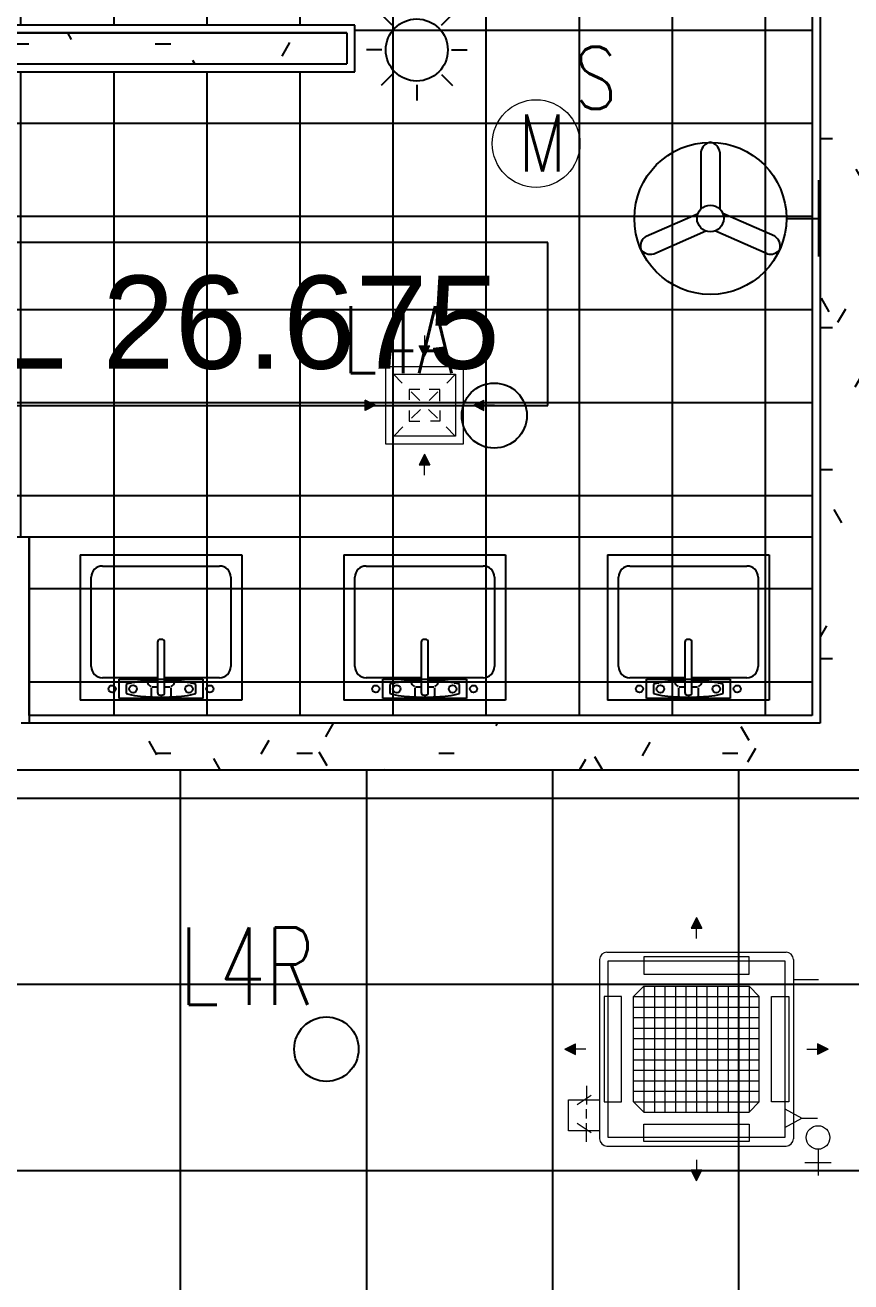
# Model space of a CAD drawing. Header units: millimetres. Extents: x -92759 to 184353, y -15225 to 86714.
# Drawn here: x 59539 to 62201, y 70791 to 74841 of the extents above; entities that cross this region are included whole.
import ezdxf

# ---------------------------------------------------------------- set-up
doc = ezdxf.new("R2010")
doc.units = ezdxf.units.MM
doc.linetypes.add('Aligning Line', pattern=[3.2004, 1.6002, -1.6002])
for name, color, linetype in [('0-1', 9, 'Continuous'), ('0-L4A', 1, 'Continuous'), ('A-_ANOT----_D', 8, 'Continuous'), ('A-_DETA----_E-2', 9, 'Continuous'), ('A-_FLORPATT_H-1', 9, 'Continuous'), ('A-_WALL----_E', 8, 'Continuous'), ('A-_WALL----_H-1', 9, 'Continuous'), ('A-_WALLPRTN_E', 8, 'Continuous'), ('A-PATT-CONC', 8, 'Continuous'), ('E-_LIGT----_E-', 3, 'Continuous'), ('E-legend', 1, 'Continuous'), ('E-LIGHT----E', 1, 'Continuous'), ('M-ACMV_FCU', 5, 'Continuous'), ('PDF_M-_ACON----_E-N', 7, 'Continuous')]:
    doc.layers.add(name, color=color, linetype=linetype)
for name, color, linetype, lineweight in [('A--', 134, '500-1-RP', 25), ('HFI 9MM FPB', 94, 'Continuous', 5), ('M-ACMV_CDP', 190, 'DRAIN_PIPE', 25), ('M-ACMV_FCU-1', 86, 'Continuous', 9), ('M-ACMV_FCU-2', 86, 'Continuous', 9), ('M-ACMV_PWR', 1, 'REFRIGERANT', 25), ('M-ACMV_REF_PIPE', 134, '500-1-RP', 25), ('M-ACMV_VCD', 7, 'Continuous', 25)]:
    doc.layers.add(name, color=color, linetype=linetype, lineweight=lineweight)
doc.layers.add('A-_DETA----_ED-2', color=1, linetype='Continuous', true_color=0xff0000)
doc.layers.add('E-_FIREALAM_E-1', color=1, linetype='Continuous', true_color=0xff0000)
doc.layers.add('M-ACMV_EAG', color=7, linetype='Continuous', lineweight=25, true_color=0x999900)
doc.styles.add('Arial_2', font='arial.ttf', dxfattribs={"height": 300})
doc.styles.add('Simplex', font='simplex_.ttf', dxfattribs={"width": 0.7, "height": 450})
doc.styles.get("Standard").update_dxf_attribs({"font": 'arial.ttf'})
doc.styles.add('T3', font='simplex.shx', dxfattribs={"width": 0.7, "height": 300})
doc.linetypes.add('500-1-RP', pattern='A,0.75,-0.5,0.75,-0.5,0.75,-0.5,0.75,-1.7,["RP",Standard,S=1,R=0,X=-1,Y=-0.5],-1.7', length=7.9)
doc.linetypes.add('DRAIN_PIPE', pattern='A,0.5,-0.2,["D",Standard,S=0.1,R=0,X=-0.1,Y=-0.05],-0.25', length=0.95)
doc.linetypes.add('REFRIGERANT', pattern='A,15,-5.08,["R",Standard,S=2.54,R=0,X=-2.54,Y=-1.27],-5.08', length=25.16)
pattern_1 = [(0, (-11670.95, 40338.29), (609.6, 152.4), [50.292, -406.908, 50.292, -406.908, -2438.4]), (0, (-11670.95, 40338.29), (609.6, 152.4), [-914.4, 50.292, -864.108, 50.292, -406.908, -1066.8]), (0, (-11670.95, 40338.29), (609.6, 152.4), [-2286, 50.292, -254.508, 50.292, -711.708]), (120, (-11442.35, 40414.49), (-436.7823, 451.7291), [50.292, -406.908, 50.292, -406.908, -2438.4]), (120, (-11442.35, 40414.49), (-436.7823, 451.7291), [-914.4, 50.292, -864.108, 50.292, -406.908, -1066.8]), (120, (-11442.35, 40414.49), (-436.7823, 451.7291), [-2286, 50.292, -254.508, 50.292, -711.708]), (240, (-11366.15, 40719.29), (-172.8177, -604.1291), [50.292, -406.908, 50.292, -406.908, -2438.4]), (240, (-11366.15, 40719.29), (-172.8177, -604.1291), [-914.4, 50.292, -864.108, 50.292, -406.908, -1066.8]), (240, (-11366.15, 40719.29), (-172.8177, -604.1291), [-2286, 50.292, -254.508, 50.292, -711.708])]

# ---------------------------------------------------------------- blocks, each defined once
blk = doc.blocks.new('IDA - Strobe Light - IDA - Strobe Light-8836900-BLK8_RHH_2ND STOREY PLAN')
at = {"layer": 'A-_DETA----_ED-2'}
for p, q in [((0, -87.5), (0, -37.5)), ((-79.5, -120.5), (-114.9, -85.1)), ((79.5, -120.5), (114.9, -85.1)), ((-112.5, -200), (-162.5, -200)), ((112.5, -200), (162.5, -200)), ((-79.5, -279.5), (-114.9, -314.9)), ((79.5, -279.5), (114.9, -314.9)), ((0, -312.5), (0, -362.5))]:
    blk.add_line(p, q, dxfattribs=at)
blk.add_circle((0, -200), 100, dxfattribs=at)
blk = doc.blocks.new('Spot Elevations - 16L x 3_5H - SFL-7417601-BLK8_RHH_2ND STOREY PLAN')
at = {"layer": 'A-_ANOT----_D'}
for p, q in [((16, 3.5), (0, 3.5)), ((0, 3.5), (0, 0)), ((16, 0), (16, 3.5)), ((0, 0), (16, 0))]:
    blk.add_line(p, q, dxfattribs=at)
blk = doc.blocks.new('A$C3019c3af')
at = {"layer": 'A-_FLORPATT_H-1'}
h = blk.add_hatch(dxfattribs=at)
h.set_pattern_fill('FP_24', color=256, style=0, pattern_type=2)
h.set_pattern_definition([(270, (-23275, 43325), (300, 2e-14), []), (0, (-23275, 43325), (0, 300), [])])
h.paths.add_polyline_path([(-23104.2, 39875), (-20625, 39875), (-20626.1, 42925), (-21200, 42925), (-21200, 43050), (-20600, 43050), (-20601.2, 43075), (-20625, 43075), (-20625, 46375), (-24775, 46375), (-24773.6, 45100), (-23000, 45100), (-23000, 44950), (-24775, 44949.4), (-24773.6, 44050), (-23000, 44050), (-23000, 43900), (-24775, 43899.4), (-24773.6, 42100), (-22100, 42100), (-22100, 41950), (-24775, 41950), (-24773.6, 39875), (-24668, 39875), (-24668, 40911), (-24623, 40911), (-24623, 39875), (-23300, 39875), (-23300, 40450), (-23150, 40450), (-23150, 39875)])
at = {"layer": 'A-_WALL----_H-1'}
h = blk.add_hatch(dxfattribs=at)
h.set_pattern_fill('FP_8', color=256, style=0, pattern_type=2)
h.set_pattern_definition(pattern_1)
h.paths.add_polyline_path([(-20600, 39850), (-20450, 39850), (-20450, 46400), (-20600, 46400), (-20600, 39875)])
h = blk.add_hatch(dxfattribs=at)
h.set_pattern_fill('FP_8', color=256, style=0, pattern_type=2)
h.set_pattern_definition(pattern_1)
h.paths.add_polyline_path([(-24773.6, 41975), (-22125, 41975), (-22125, 42075), (-24800, 42075), (-24800, 41975)])
h = blk.add_hatch(dxfattribs=at)
h.set_pattern_fill('FP_8', color=256, style=0, pattern_type=2)
h.set_pattern_definition(pattern_1)
h.paths.add_polyline_path([(-24800, 39700), (-24700, 39700), (-24700, 39787.5), (-24725, 39787.5), (-24725, 39850), (-24800, 39850)])
h.paths.add_polyline_path([(-23188.5, 39700), (-20450, 39700), (-20450, 39850), (-23575, 39850), (-23575, 39787.5), (-23600, 39787.5), (-23600, 39700)])
at = {"layer": 'A-_DETA----_E-2'}
for p, q in [((-20625, 40450), (-23150, 40450)), ((-23150, 40450), (-23150, 39875)), ((-22985.5, 40393), (-22463.5, 40393)), ((-22985.5, 40393), (-22985.5, 39925)), ((-22463.5, 40393), (-22463.5, 39925)), ((-22135.5, 40393), (-21613.5, 40393)), ((-22135.5, 40393), (-22135.5, 39925)), ((-21613.5, 40393), (-21613.5, 39925)), ((-21285.5, 40393), (-20763.5, 40393)), ((-21285.5, 40393), (-21285.5, 39925)), ((-20763.5, 40393), (-20763.5, 39925)), ((-22913.5, 40357), (-22535.5, 40357)), ((-22063.5, 40357), (-21685.5, 40357)), ((-21213.5, 40357), (-20835.5, 40357)), ((-22949.5, 40033), (-22949.5, 40321)), ((-22499.5, 40321), (-22499.5, 40033)), ((-22099.5, 40033), (-22099.5, 40321)), ((-21649.5, 40321), (-21649.5, 40033)), ((-21249.5, 40033), (-21249.5, 40321)), ((-20799.5, 40321), (-20799.5, 40033)), ((-22735.5, 40111.6), (-22735.5, 39949.6)), ((-22722, 40120.6), (-22726.5, 40120.6)), ((-22713, 39949.6), (-22713, 40111.6)), ((-21885.5, 40111.6), (-21885.5, 39949.6)), ((-21872, 40120.6), (-21876.5, 40120.6)), ((-21863, 39949.6), (-21863, 40111.6)), ((-21035.5, 40111.6), (-21035.5, 39949.6)), ((-21022, 40120.6), (-21026.5, 40120.6)), ((-21013, 39949.6), (-21013, 40111.6)), ((-22735.5, 39997), (-22913.5, 39997)), ((-22859.5, 39929.5), (-22859.5, 39992.5)), ((-22859.5, 39992.5), (-22589.5, 39992.5)), ((-22837, 39975.5), (-22837, 39946.5)), ((-22535.5, 39997), (-22713, 39997)), ((-22612, 39946.5), (-22612, 39975.5)), ((-22589.5, 39992.5), (-22589.5, 39929.5)), ((-21885.5, 39997), (-22063.5, 39997)), ((-22009.5, 39929.5), (-22009.5, 39992.5)), ((-22009.5, 39992.5), (-21739.5, 39992.5)), ((-21987, 39975.5), (-21987, 39946.5)), ((-21685.5, 39997), (-21863, 39997)), ((-21762, 39946.5), (-21762, 39975.5)), ((-21739.5, 39992.5), (-21739.5, 39929.5)), ((-21035.5, 39997), (-21213.5, 39997)), ((-21159.5, 39929.5), (-21159.5, 39992.5)), ((-21159.5, 39992.5), (-20889.5, 39992.5)), ((-21137, 39975.5), (-21137, 39946.5)), ((-20835.5, 39997), (-21013, 39997)), ((-20912, 39946.5), (-20912, 39975.5)), ((-20889.5, 39992.5), (-20889.5, 39929.5)), ((-22755.8, 39964.7), (-22755.8, 39938.8)), ((-22753.8, 39967.1), (-22735.5, 39967.1)), ((-22726.5, 39940.6), (-22722, 39940.6)), ((-22712.6, 39967.1), (-22695.3, 39967.1)), ((-22693.3, 39964.7), (-22693.3, 39938.8)), ((-21905.8, 39964.7), (-21905.8, 39938.8)), ((-21903.8, 39967.1), (-21885.5, 39967.1)), ((-21876.5, 39940.6), (-21872, 39940.6)), ((-21862.6, 39967.1), (-21845.3, 39967.1)), ((-21843.3, 39964.7), (-21843.3, 39938.8)), ((-21055.8, 39964.7), (-21055.8, 39938.8)), ((-21053.8, 39967.1), (-21035.5, 39967.1)), ((-21026.5, 39940.6), (-21022, 39940.6)), ((-21012.6, 39967.1), (-20995.3, 39967.1)), ((-20993.3, 39964.7), (-20993.3, 39938.8)), ((-22463.5, 39925), (-22985.5, 39925)), ((-22589.5, 39929.5), (-22859.5, 39929.5)), ((-21613.5, 39925), (-22135.5, 39925)), ((-21739.5, 39929.5), (-22009.5, 39929.5)), ((-20763.5, 39925), (-21285.5, 39925)), ((-20889.5, 39929.5), (-21159.5, 39929.5))]:
    blk.add_line(p, q, dxfattribs=at)
for centre, radius in [((-22882, 39961), 11.4), ((-22814.5, 39961), 12.3), ((-22634.5, 39961), 12.3), ((-22567, 39961), 11.4), ((-22032, 39961), 11.4), ((-21964.5, 39961), 12.3), ((-21784.5, 39961), 12.3), ((-21717, 39961), 11.4), ((-21182, 39961), 11.4), ((-21114.5, 39961), 12.3), ((-20934.5, 39961), 12.3), ((-20867, 39961), 11.4)]:
    blk.add_circle(centre, radius, dxfattribs=at)
for centre, radius, start, end in [((-22913.5, 40321), 36, 90, 180), ((-22535.5, 40321), 36, 0, 90), ((-22063.5, 40321), 36, 90, 180), ((-21685.5, 40321), 36, 0, 90), ((-21213.5, 40321), 36, 90, 180), ((-20835.5, 40321), 36, 0, 90), ((-22726.5, 40111.6), 9, 90, 180), ((-22722, 40111.6), 9, 0, 90), ((-21876.5, 40111.6), 9, 90, 180), ((-21872, 40111.6), 9, 0, 90), ((-21026.5, 40111.6), 9, 90, 180), ((-21022, 40111.6), 9, 0, 90), ((-22913.5, 40033), 36, 180, 270), ((-22535.5, 40033), 36, 270, 0), ((-22063.5, 40033), 36, 180, 270), ((-21685.5, 40033), 36, 270, 0), ((-21213.5, 40033), 36, 180, 270), ((-20835.5, 40033), 36, 270, 0), ((-22791.4, 39835.3), 147.4, 101.1975, 108.0457), ((-22751.3, 39633.1), 353.6, 94.6876, 101.1975), ((-22724.5, 39306.2), 681.5, 90.9213, 94.6876), ((-22744.6, 39991.2), 25.7, 198.0147, 241.5587), ((-22724.5, 39306.2), 681.5, 85.3124, 89.0296), ((-22704.5, 39991.2), 25.7, 298.4413, 341.9853), ((-22697.7, 39633.1), 353.6, 78.8025, 85.3124), ((-22657.7, 39835.3), 147.4, 71.9543, 78.8025), ((-21941.4, 39835.3), 147.4, 101.1975, 108.0457), ((-21901.3, 39633.1), 353.6, 94.6876, 101.1975), ((-21874.5, 39306.2), 681.5, 90.9213, 94.6876), ((-21894.6, 39991.2), 25.7, 198.0147, 241.5587), ((-21874.5, 39306.2), 681.5, 85.3124, 89.0296), ((-21854.5, 39991.2), 25.7, 298.4413, 341.9853), ((-21847.7, 39633.1), 353.6, 78.8025, 85.3124), ((-21807.7, 39835.3), 147.4, 71.9543, 78.8025), ((-21091.4, 39835.3), 147.4, 101.1975, 108.0457), ((-21051.3, 39633.1), 353.6, 94.6876, 101.1975), ((-21024.5, 39306.2), 681.5, 90.9213, 94.6876), ((-21044.6, 39991.2), 25.7, 198.0147, 241.5587), ((-21024.5, 39306.2), 681.5, 85.3124, 89.0296), ((-21004.5, 39991.2), 25.7, 298.4413, 341.9853), ((-20997.7, 39633.1), 353.6, 78.8025, 85.3124), ((-20957.7, 39835.3), 147.4, 71.9543, 78.8025), ((-22791.4, 40086.7), 147.4, 251.9543, 258.8025), ((-22751.3, 40288.9), 353.6, 258.8025, 265.3124), ((-22724.5, 40615.8), 681.5, 265.3124, 270), ((-22726.5, 39949.6), 9, 180, 270), ((-22724.5, 40615.8), 681.5, 270, 274.6876), ((-22722, 39949.6), 9, 270, 0), ((-22697.7, 40288.9), 353.6, 274.6876, 281.1975), ((-22657.7, 40086.7), 147.4, 281.1975, 288.0457), ((-21941.4, 40086.7), 147.4, 251.9543, 258.8025), ((-21901.3, 40288.9), 353.6, 258.8025, 265.3124), ((-21874.5, 40615.8), 681.5, 265.3124, 270), ((-21876.5, 39949.6), 9, 180, 270), ((-21874.5, 40615.8), 681.5, 270, 274.6876), ((-21872, 39949.6), 9, 270, 0), ((-21847.7, 40288.9), 353.6, 274.6876, 281.1975), ((-21807.7, 40086.7), 147.4, 281.1975, 288.0457), ((-21091.4, 40086.7), 147.4, 251.9543, 258.8025), ((-21051.3, 40288.9), 353.6, 258.8025, 265.3124), ((-21024.5, 40615.8), 681.5, 265.3124, 270), ((-21026.5, 39949.6), 9, 180, 270), ((-21024.5, 40615.8), 681.5, 270, 274.6876), ((-21022, 39949.6), 9, 270, 0), ((-20997.7, 40288.9), 353.6, 274.6876, 281.1975), ((-20957.7, 40086.7), 147.4, 281.1975, 288.0457)]:
    blk.add_arc(centre, radius, start, end, dxfattribs=at)
at = {"layer": 'A-_WALL----_E'}
for p, q in [((-20600, 42950), (-20600, 39850)), ((-22125, 42075), (-24775, 42075)), ((-24775, 42075), (-22125, 42075)), ((-22125, 42075), (-22125, 41975)), ((-24800, 41975), (-22125, 41975)), ((-23150, 39875), (-23150, 39850)), ((-20600, 39850), (-23175, 39850))]:
    blk.add_line(p, q, dxfattribs=at)
at = {"layer": 'A-_WALLPRTN_E'}
for p, q in [((-20625, 42925), (-20625, 39875)), ((-22100, 42100), (-24775, 42100)), ((-22100, 41950), (-22100, 42100)), ((-24800, 41950), (-22100, 41950)), ((-23150, 40450), (-23300, 40450)), ((-23150, 39875), (-23150, 40450)), ((-20625, 39875), (-23150, 39875)), ((-23600, 39700), (-18200, 39700))]:
    blk.add_line(p, q, dxfattribs=at)
at = {"layer": 'A-_ANOT----_D', "xscale": 149.9999999999999, "yscale": 149.9999999999999, "zscale": 149.9999999999999}
blk.add_blockref('Spot Elevations - 16L x 3_5H - SFL-7417601-BLK8_RHH_2ND STOREY PLAN', (-23877, 40874.2), dxfattribs=at)
at = {"layer": 'E-_FIREALAM_E-1', "rotation": 90.0000000000023}
blk.add_blockref('IDA - Strobe Light - IDA - Strobe Light-8836900-BLK8_RHH_2ND STOREY PLAN', (-22100, 42020), dxfattribs=at)
at = {"layer": 'A-_ANOT----_D', "insert": (-23775.1, 41292.8), "char_height": 300, "width": 2563.601, "attachment_point": 1, "line_spacing_factor": 0.941778, "style": 'Arial_2'}
blk.add_mtext('FFL 26.675', dxfattribs=at)
blk = doc.blocks.new('RCP_B8L2')
at = {"layer": 'A-PATT-CONC'}
h = blk.add_hatch(dxfattribs=at)
h.set_pattern_fill('ANSI37', color=256, scale=189, angle=45)
h.set_pattern_definition([(90, (-397818.07, -146677.3), (-600.075, 0), []), (180, (-397818.07, -146677.3), (-6e-14, -600.075), [])])
h.paths.add_polyline_path([(-379218.1, -147877.3), (-379218.1, -146077.3), (-378018.1, -146077.3), (-378018.1, -147877.3), (-369818.1, -147877.3), (-369818.1, -149677.3), (-397818.1, -149677.3), (-397818.1, -147877.3), (-397818.1, -146677.3), (-396618.1, -146677.3), (-395418.1, -146677.3), (-395418.1, -147877.3)])
at = {"layer": 'HFI 9MM FPB'}
h = blk.add_hatch(dxfattribs=at)
h.set_pattern_fill('ANSI33', color=256, scale=50)
h.set_pattern_definition([(45, (-381589.02, -647239), (-224.5064, 224.5064), []), (45, (-381364.5, -647239), (-224.5064, 224.5064), [158.75, -79.375])])
h.paths.add_polyline_path([(-397818.1, -145727.3), (-400118.1, -145727.3), (-400118.1, -175677.3), (-397818.1, -175677.3), (-397818.1, -149677.3), (-369818.1, -149677.3), (-369818.1, -175677.3), (-400118.1, -175677.3), (-400118.1, -180477.3), (-377418.1, -180477.3), (-377418.1, -194177.3), (-377868.1, -194177.3), (-377868.1, -197377.3), (-373818.1, -197377.3), (-373818.1, -196977.3), (-373218.1, -196977.3), (-373218.1, -197377.3), (-372328.1, -197377.3), (-372328.1, -187777.3), (-373518.1, -187777.3), (-373518.1, -183977.3), (-369718.1, -183977.3), (-369718.1, -184377.3), (-367302.1, -184377.3), (-367302.1, -183227.3), (-367418.1, -183227.3), (-367418.1, -174577.3), (-365018.1, -174577.3), (-365018.1, -174045.3), (-364918.1, -174045.3), (-364918.1, -173009.3), (-365018.1, -173009.3), (-365018.1, -172877.3), (-367418.1, -172877.3), (-367418.1, -161227.3), (-365818.1, -161227.3), (-365818.1, -161927.3), (-362518.1, -161927.3), (-362518.1, -160193), (-362518.1, -159277.3), (-362718.1, -159277.3), (-362718.1, -157677.3), (-364168.1, -157677.3), (-364168.1, -158127.3), (-364455.6, -158127.3), (-365318.1, -158127.3), (-365318.1, -158827.3), (-366818.1, -158827.3), (-366818.1, -159277.3), (-367418.1, -159277.3), (-367418.1, -145307.3), (-369018.1, -145307.3), (-369018.1, -145557.3), (-369818.1, -145557.3), (-369818.1, -147877.3), (-377418.1, -147877.3), (-377418.1, -145557.7), (-379668.1, -145557.7), (-379668.1, -147877.3), (-394868.1, -147877.3), (-394868.1, -146527.3), (-397818.1, -146527.3)])
h.paths.add_polyline_path([(-399868.1, -146002.3), (-398068.1, -146002.3), (-398068.1, -175402.3), (-399868.1, -175402.3)], flags=16)
h.paths.add_polyline_path([(-379218.1, -147877.3), (-379218.1, -146077.3), (-378018.1, -146077.3), (-378018.1, -147877.3), (-369818.1, -147877.3), (-369818.1, -149677.3), (-397818.1, -149677.3), (-397818.1, -147877.3), (-397818.1, -146677.3), (-396618.1, -146677.3), (-395418.1, -146677.3), (-395418.1, -147877.3)], flags=16)
h.paths.add_polyline_path([(-369518.1, -175677.3), (-367718.1, -175677.3), (-367718.1, -145677.3), (-369518.1, -145677.3)], flags=16)
h.paths.add_polyline_path([(-366468.1, -159177.3), (-366468.1, -160977.3), (-365268.1, -160977.3), (-365268.1, -161577.3), (-362868.1, -161577.3), (-362868.1, -159177.3)], flags=16)
h.paths.add_polyline_path([(-376718.1, -196977.3), (-373718.1, -196977.3), (-373718.1, -187977.3), (-373718.1, -187977.3), (-373718.1, -183777.3), (-367718.1, -183777.3), (-367718.1, -175977.3), (-399518.1, -175977.3), (-399518.1, -180177.3), (-376718.1, -180177.3)], flags=16)
blk.add_lwpolyline([(-379668.1, -147877.3), (-394868.1, -147877.3), (-394868.1, -146527.3), (-397818.1, -146527.3), (-397818.1, -145727.3), (-400118.1, -145727.3), (-400118.1, -175677.3), (-397818.1, -175677.3), (-397818.1, -149677.3), (-369818.1, -149677.3)], dxfattribs=at)
blk.add_lwpolyline([(-379218.1, -147877.3), (-379218.1, -146077.3), (-378018.1, -146077.3), (-378018.1, -147877.3), (-369818.1, -147877.3), (-369818.1, -149677.3), (-397818.1, -149677.3), (-397818.1, -147877.3), (-397818.1, -146677.3), (-396618.1, -146677.3), (-395418.1, -146677.3), (-395418.1, -147877.3)], close=True, dxfattribs=at)
blk = doc.blocks.new('wall fan - 400mm')
at = {"layer": 'E-legend', "lineweight": 25}
for p, q in [((-440433.1, 372260.2), (-440359.3, 372092.5)), ((-440489.5, 372235.3), (-440415.7, 372067.6)), ((-440162.4, 372083.6), (-440345.6, 372083.6)), ((-440489.5, 371870.1), (-440415.7, 372037.9)), ((-440433.1, 371845.3), (-440359.3, 372013)), ((-440162.4, 372021.9), (-440345.6, 372021.9)), ((-440375.5, 371807.6), (-440375.5, 371702.6)), ((-440498.3, 371702.6), (-440252.6, 371702.6))]:
    blk.add_line(p, q, dxfattribs=at)
for radius in [245.1, 42.9]:
    blk.add_circle((-440375.5, 372052.7), radius, dxfattribs=at)
for centre, start, end in [((-440453.5, 372245.8), 123.5639, 196.2142), ((-440465.2, 372240.7), 31.3114, 103.9618), ((-440369.1, 372089.7), 187.5486, 190.5247), ((-440338.5, 372046.4), 97.5486, 100.5247), ((-440381.9, 372089.7), 349.4753, 352.4514), ((-440167.3, 372046.4), 9.8011, 82.4514), ((-440167.3, 372059.1), 277.5486, 350.1989), ((-440369.1, 372015.7), 169.4753, 172.4514), ((-440338.5, 372059.1), 259.4753, 262.4514), ((-440381.9, 372015.7), 7.5486, 10.5247), ((-440453.5, 371859.7), 163.7858, 236.4361), ((-440465.2, 371864.8), 256.0382, 328.6886)]:
    blk.add_arc(centre, 37.5, start, end, dxfattribs=at)
blk = doc.blocks.new('L4A')
at = {"layer": 'E-legend', "lineweight": 25}
blk.add_circle((-125762, -60174.4), 104.9, dxfattribs=at)
at = {"layer": 'E-legend', "lineweight": 25, "style": 'Simplex', "width": 0.7}
blk.add_text('L4A', height=215.69, dxfattribs=at).set_placement((-126249.9, -60037.3))
blk = doc.blocks.new('MOTION SENSOR S')
at = {"layer": 'E-LIGHT----E', "lineweight": 13}
blk.add_circle((0, 0), 141.3, dxfattribs=at)
at = {"layer": 'E-LIGHT----E', "lineweight": 13, "style": 'T3', "width": 0.8}
for s, height, p in [('S', 200, (123.5, 111.6)), ('M', 184.5, (-55.8, -90.3))]:
    blk.add_text(s, height=height, dxfattribs=at).set_placement(p)
blk = doc.blocks.new('A$C020d881d')
at = {"layer": 'E-legend', "lineweight": 25}
blk.add_circle((818.7, 172), 103.8, dxfattribs=at)
at = {"layer": 'E-legend', "lineweight": 25, "style": 'Simplex', "width": 0.7}
blk.add_text('L4R', height=250, dxfattribs=at).set_placement((345.2, 314.3))
blk = doc.blocks.new('EL_B8_L2_R4')
at = {"color": 0, "linetype": 'ByBlock', "lineweight": 0, "rotation": 90}
blk.add_blockref('wall fan - 400mm', (343499.2, 435252.7), dxfattribs=at)
at = {"layer": '0-L4A'}
blk.add_blockref('L4A', (96512, 54416.1), dxfattribs=at)
at = {"layer": 'E-_LIGT----_E-', "ltscale": 0.5}
blk.add_blockref('A$C020d881d', (-30610, -7972), dxfattribs=at)
at = {"layer": 'E-LIGHT----E', "color": 2}
blk.add_blockref('MOTION SENSOR S', (-29115.3, -4881.7), dxfattribs=at)
blk = doc.blocks.new('A$C7208cd76')
at = {"layer": 'M-ACMV_FCU', "lineweight": 5}
h = blk.add_hatch(color=256, dxfattribs=at)
h.dxf.hatch_style = 1
h.paths.add_polyline_path([(0, 424.1), (-17, 390.2), (17, 390.2)])
h = blk.add_hatch(color=256, dxfattribs=at)
h.dxf.hatch_style = 1
h.paths.add_polyline_path([(-424.1, 0), (-390.2, -17), (-390.2, 17)])
h = blk.add_hatch(color=256, dxfattribs=at)
h.dxf.hatch_style = 1
h.paths.add_polyline_path([(424.1, 0), (390.2, 17), (390.2, -17)])
h = blk.add_hatch(color=256, dxfattribs=at)
h.dxf.hatch_style = 1
h.paths.add_polyline_path([(0, -424.1), (17, -390.2), (-17, -390.2)])
for p, q in [((0, 424.1), (-17, 390.2)), ((0, 424.1), (17, 390.2)), ((-17, 390.2), (17, 390.2)), ((0, 356.2), (0, 390.2)), ((-312.5, 288.8), (-312.5, -288.8)), ((288.8, 312.5), (-288.8, 312.5)), ((288.9, 312.6), (288.9, 312.6)), ((312.5, 288.8), (312.5, -288.8)), ((312.6, 288.9), (312.6, 288.9)), ((-202.6, 169.6), (-169.6, 202.6)), ((-169.6, 202.6), (169.6, 202.6)), ((-169.6, 202.6), (-169.6, -202.6)), ((-135.7, 202.6), (-135.7, -202.6)), ((-101.8, 202.6), (-101.8, -202.6)), ((-67.9, 202.6), (-67.9, -202.6)), ((-33.9, 202.6), (-33.9, -202.6)), ((0, 202.6), (0, -202.6)), ((33.9, 202.6), (33.9, -202.6)), ((67.9, 202.6), (67.9, -202.6)), ((101.8, 202.6), (101.8, -202.6)), ((135.7, 202.6), (135.7, -202.6)), ((169.6, 202.6), (202.6, 169.6)), ((169.6, 202.6), (169.6, -202.6)), ((-202.6, 169.6), (-202.6, -169.6)), ((202.6, 169.6), (-202.6, 169.6)), ((202.6, 169.6), (202.6, -169.6)), ((202.6, 135.7), (-202.6, 135.7)), ((202.6, 101.8), (-202.6, 101.8)), ((202.6, 67.9), (-202.6, 67.9)), ((-424.1, 0), (-390.2, 17)), ((-424.1, 0), (-390.2, -17)), ((-390.2, -17), (-390.2, 17)), ((-356.2, 0), (-390.2, 0)), ((202.6, 33.9), (-202.6, 33.9)), ((202.6, 0), (-202.6, 0)), ((356.2, 0), (390.2, 0)), ((390.2, 17), (390.2, -17)), ((424.1, 0), (390.2, 17)), ((424.1, 0), (390.2, -17)), ((202.6, -33.9), (-202.6, -33.9)), ((202.6, -67.9), (-202.6, -67.9)), ((202.6, -101.8), (-202.6, -101.8)), ((202.6, -135.7), (-202.6, -135.7)), ((-169.6, -202.6), (-202.6, -169.6)), ((202.6, -169.6), (-202.6, -169.6)), ((169.6, -202.6), (202.6, -169.6)), ((-169.6, -202.6), (169.6, -202.6)), ((288.8, -312.5), (-288.8, -312.5)), ((0, -356.2), (0, -390.2)), ((17, -390.2), (-17, -390.2)), ((0, -424.1), (-17, -390.2)), ((0, -424.1), (17, -390.2))]:
    blk.add_line(p, q, dxfattribs=at)
for points in [[(285, 285), (285, -285), (-285, -285), (-285, 285)], [(-169.6, 241.6), (169.6, 241.6), (169.6, 297.9), (-169.6, 297.9)], [(-241.6, 169.6), (-241.6, -169.6), (-297.9, -169.6), (-297.9, 169.6)], [(241.6, 169.6), (241.6, -169.6), (297.9, -169.6), (297.9, 169.6)], [(-169.6, -241.6), (169.6, -241.6), (169.6, -297.9), (-169.6, -297.9)]]:
    blk.add_lwpolyline(points, close=True, dxfattribs=at)
for centre, start, end in [((-288.8, 288.8), 90, 180), ((288.8, 288.8), 0, 90), ((-288.8, -288.8), 180, 270), ((288.8, -288.8), 270, 0)]:
    blk.add_arc(centre, 23.7, start, end, dxfattribs=at)
blk = doc.blocks.new('A$C49267d6b')
at = {"layer": 'PDF_M-_ACON----_E-N', "lineweight": 0}
for p, q in [((0, 127), (0, 76.2)), ((-25.4, 76.2), (12.7, 101.6)), ((0, 63.5), (0, 38.1)), ((-25.4, 25.4), (12.7, 0)), ((0, -25.4), (0, 25.4))]:
    blk.add_line(p, q, dxfattribs=at)
blk = doc.blocks.new('A$C81577ca4')
at = {"layer": 'A--', "lineweight": 0, "ltscale": 0.75}
for p, q in [((19, -95), (-36, -125)), ((-36, -125), (-86, -125)), ((19, -155), (-36, -125))]:
    blk.add_line(p, q, dxfattribs=at)
blk = doc.blocks.new('SSO')
at = {"layer": 'M-ACMV_PWR', "linetype": 'ByBlock', "lineweight": 5}
for p, q in [((1064770.3, 20778.3), (1064770.3, 20878.3)), ((1064820.3, 20828.3), (1064720.3, 20828.3))]:
    blk.add_line(p, q, dxfattribs=at)
blk.add_circle((1064770.3, 20733.6), 44.6, dxfattribs=at)
blk.add_circle((1064770.3, 20733.6), 44.6, dxfattribs=at)
blk = doc.blocks.new('FCU-2_mini cassette')
at = {"layer": 'M-ACMV_CDP', "lineweight": 5}
blk.add_line((240311.9, -39528.1), (240311.9, -39608.6), dxfattribs=at)
at = {"layer": 'M-ACMV_VCD', "lineweight": 5}
blk.add_lwpolyline([(239824.1, -38903.1), (239824.1, -38803.1), (239924.1, -38803.1), (239924.1, -38903.1)], close=True, dxfattribs=at)
at = {"layer": 'M-ACMV_FCU', "lineweight": 5}
blk.add_blockref('A$C7208cd76', (240087.3, -39215.6), dxfattribs=at)
at = {"layer": 'M-ACMV_PWR', "color": 1, "linetype": 'ByBlock', "lineweight": 5, "xscale": 0.8500000000000222, "yscale": 0.8500000000000222, "zscale": 0.8500000000000222, "rotation": 90}
blk.add_blockref('SSO', (257426.2, -944662.3), dxfattribs=at)
at = {"layer": 'M-ACMV_REF_PIPE', "lineweight": 5, "rotation": 90}
blk.add_blockref('A$C81577ca4', (239740.3, -39519.6), dxfattribs=at)
at = {"layer": 'M-ACMV_VCD', "lineweight": 5, "xscale": -1.181061443391948, "yscale": 1.181061443391948, "zscale": 1.181061443391948, "rotation": 90}
blk.add_blockref('A$C49267d6b', (239939.1, -38860.6), dxfattribs=at)
blk = doc.blocks.new('A$C8e78aa09')
at = {"layer": 'M-ACMV_EAG', "lineweight": 5}
h = blk.add_hatch(color=256, dxfattribs=at)
h.dxf.hatch_style = 1
h.paths.add_polyline_path([(16.8, 191.6), (-16.8, 191.6), (0, 158)])
h = blk.add_hatch(color=256, dxfattribs=at)
h.dxf.hatch_style = 1
h.paths.add_polyline_path([(-191.6, 16.8), (-191.6, -16.8), (-158, 0)])
h = blk.add_hatch(color=256, dxfattribs=at)
h.dxf.hatch_style = 1
h.paths.add_polyline_path([(158, 0), (191.6, -16.8), (191.6, 16.8)])
h = blk.add_hatch(color=256, dxfattribs=at)
h.dxf.hatch_style = 1
h.paths.add_polyline_path([(0, -158), (-16.8, -191.6), (16.8, -191.6)])
for p, q in [((0, 225.2), (0, 191.6)), ((-16.8, 191.6), (16.8, 191.6)), ((0, 158), (-16.8, 191.6)), ((-16.8, 191.6), (16.8, 191.6)), ((0, 158), (16.8, 191.6)), ((-225.2, 0), (-191.6, 0)), ((-191.6, -16.8), (-191.6, 16.8)), ((-158, 0), (-191.6, 16.8)), ((-191.6, -16.8), (-191.6, 16.8)), ((-158, 0), (-191.6, -16.8)), ((158, 0), (191.6, 16.8)), ((158, 0), (191.6, -16.8)), ((191.6, -16.8), (191.6, 16.8)), ((191.6, -16.8), (191.6, 16.8)), ((225.2, 0), (191.6, 0)), ((0, -158), (-16.8, -191.6)), ((0, -158), (16.8, -191.6)), ((-16.8, -191.6), (16.8, -191.6)), ((-16.8, -191.6), (16.8, -191.6)), ((0, -225.2), (0, -191.6))]:
    blk.add_line(p, q, dxfattribs=at)
at = {"layer": 'M-ACMV_EAG', "linetype": 'Aligning Line', "lineweight": 5, "ltscale": 25}
for p, q in [((-100, 100), (100, -100)), ((100, 100), (-100, -100))]:
    blk.add_line(p, q, dxfattribs=at)
at = {"layer": 'M-ACMV_EAG', "lineweight": 5}
for points in [[(-125, 125), (125, 125), (125, -125), (-125, -125)], [(-100, 100), (100, 100), (100, -100), (-100, -100)]]:
    blk.add_lwpolyline(points, close=True, dxfattribs=at)
for points in [[(-14.9, 51.2), (-49.1, 51.2), (-49.1, 17.1)], [(49.1, 12.8), (49.1, 51.2), (14.9, 51.2)], [(-49.1, -17.1), (-49.1, -51.2), (-14.9, -51.2)], [(49.1, -17.1), (49.1, -51.2), (19.2, -51.2)]]:
    blk.add_lwpolyline(points, dxfattribs=at)
blk = doc.blocks.new('ACMV_B8_L2')
at = {"layer": 'M-ACMV_EAG', "lineweight": 5}
blk.add_blockref('A$C8e78aa09', (121489.6, -32099.7), dxfattribs=at)
at = {"layer": 'M-ACMV_FCU-2', "rotation": 90}
blk.add_blockref('FCU-2_mini cassette', (83150.8, -274262), dxfattribs=at)

msp = doc.modelspace()

# ---------------------------------------------------------------- block references
at = {"layer": '0-1'}
msp.add_blockref('A$C3019c3af', (82701.1, 32741.2), dxfattribs=at)
at = {"layer": 'A-PATT-CONC'}
msp.add_blockref('RCP_B8L2', (452619.1, 220318.5), dxfattribs=at)
at = {"layer": 'E-legend', "color": 7}
msp.add_blockref('EL_B8_L2_R4', (90301.1, 79341.2), dxfattribs=at)
at = {"layer": 'M-ACMV_FCU-1'}
msp.add_blockref('ACMV_B8_L2', (-60663.6, 105715.9), dxfattribs=at)

doc.saveas('drawing.dxf')
